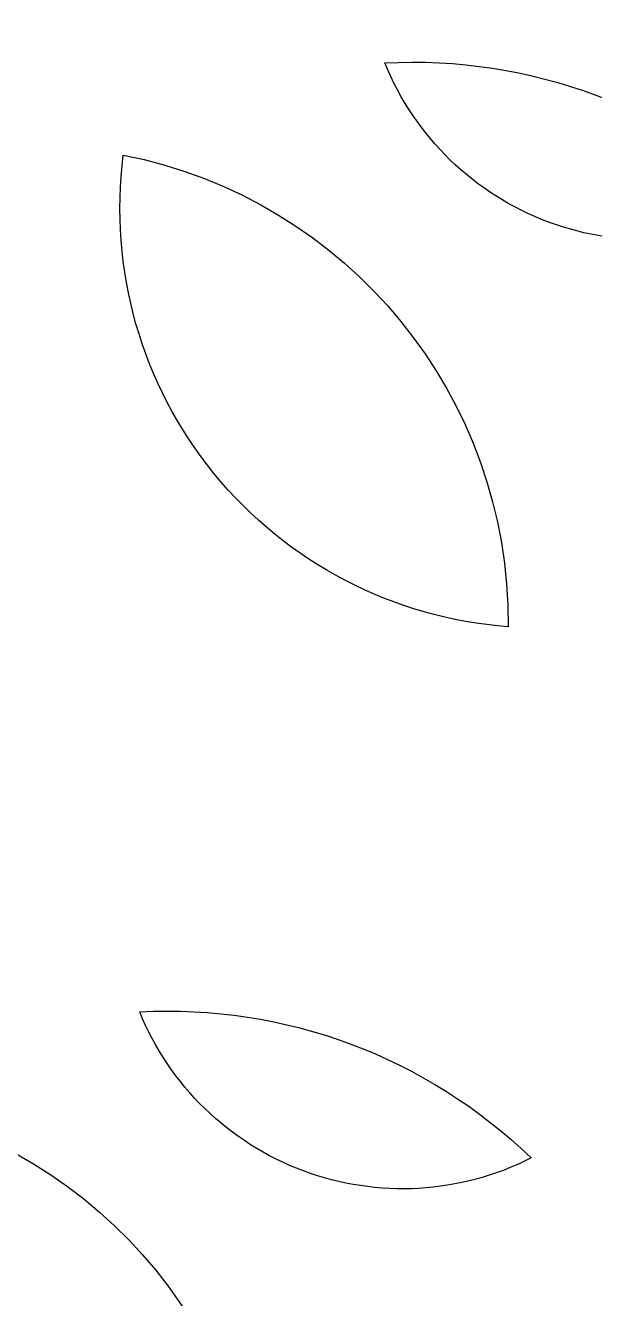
# Model space of a CAD drawing. Header units: metres. Extents: x 1097510 to 2158594, y 877039 to 1751652.
# Drawn here: x 1097751.363 to 1097752.784, y 877192.459 to 877195.637 of the extents above; entities that cross this region are included whole.
import ezdxf

# ---------------------------------------------------------------- set-up
doc = ezdxf.new("R2010")
doc.units = ezdxf.units.M
doc.header["$XCLIPFRAME"] = 0
doc.layers.add('DWGAUTOCAD.COM', color=7, linetype='Continuous')
doc.layers.add('Foto Dron', color=7, linetype='Continuous')
picture_1 = doc.add_image_def('image1.tif', size_in_pixel=(3465, 4096))

# ---------------------------------------------------------------- blocks, each defined once
blk = doc.blocks.new('A$C74456AAD')
at = {"color": 64, "linetype": 'Continuous'}
for centre, radius, start, end in [((2.33971, 2.6361), 0.25798, 86.87821, 134.05111), ((2.22389, 2.94648), 0.14019, 243.04574, 337.88359), ((2.52823, 2.61719), 0.23544, 101.08849, 180.46599), ((2.27765, 2.82172), 0.207, 274.19691, 7.35756), ((2.46082, 2.16748), 0.25798, 86.87821, 134.05111), ((2.34499, 2.47786), 0.14019, 243.04574, 337.88359)]:
    blk.add_arc(centre, radius, start, end, dxfattribs=at)
at = {"color": 62, "linetype": 'Continuous'}
for centre, radius, start, end in [((2.64933, 2.14857), 0.23544, 101.08849, 180.46599), ((2.39875, 2.3531), 0.207, 274.19691, 7.35756)]:
    blk.add_arc(centre, radius, start, end, dxfattribs=at)

msp = doc.modelspace()

# ---------------------------------------------------------------- block references
at = {"layer": 'DWGAUTOCAD.COM', "xscale": -5.054705639544697, "yscale": 5.054705639544697, "zscale": 5.054705639544697}
msp.add_blockref('A$C74456AAD', (1097764.1582, 877180.9165), dxfattribs=at)

# ---------------------------------------------------------------- pictures from other files: only their frames are drawn
at = {"layer": 'Foto Dron'}
image = msp.add_image(picture_1, insert=(1097491.044, 876888.8641, 3067.918), size_in_units=(372.6207, 440.4775), dxfattribs=at)
image.set_boundary_path([(174.5356, 772.8781), (2798.8163, 2703.6247)])
image.dxf.flags = 15

doc.saveas('drawing.dxf')
